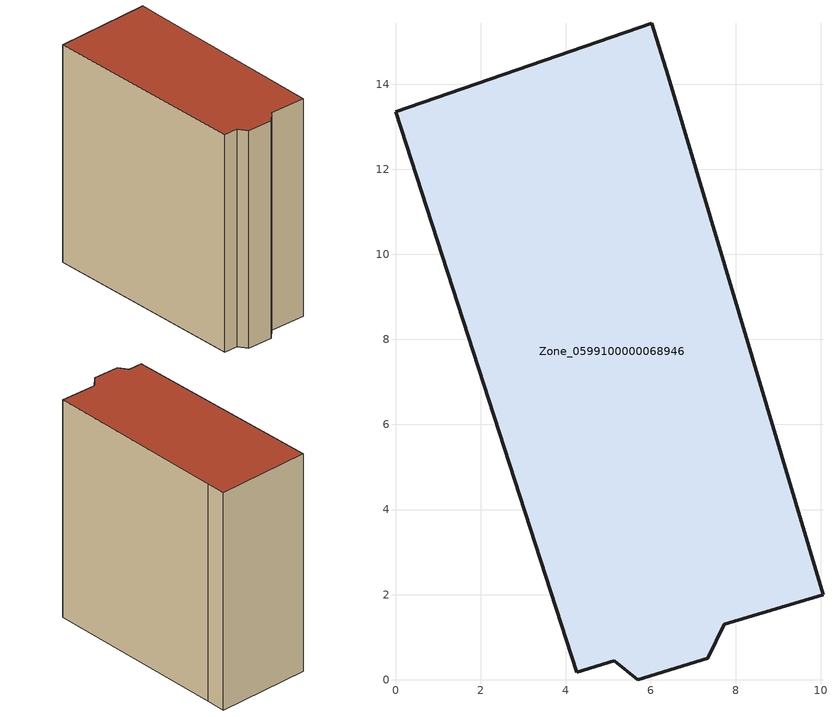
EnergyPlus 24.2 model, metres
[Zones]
Zone_0599100000068946
 floor ground (C_G): 6.41,14.19 10.05,2 7.73,1.3 7.34,0.5 5.7,0 5.14,0.45 4.26,0.17 0,13.35 6.02,15.43 z0
 wall outside (C_F): 10.05,2 6.41,14.19 6.02,15.43 0,13.35 4.26,0.17 5.14,0.45 5.7,0 7.34,0.5 7.73,1.3 10.05,2 z0:14.57
 roof outside (C_R): 6.41,14.19 6.02,15.43 0,13.35 4.26,0.17 5.14,0.45 5.7,0 7.34,0.5 7.73,1.3 10.05,2 z14.57
[BUILDING]
Pand.0599100000068946: North Axis=0; Terrain=City; Loads Convergence Tolerance Value=0.04; Temperature Convergence Tolerance Value=0.4; Solar Distribution=FullExterior; Maximum Number of Warmup Days=25; Minimum Number of Warmup Days=1
[Site:Location]
Rotterdam.The.Hague.AP_ZH_NLD Design_Conditions: Latitude=51.96; Longitude=4.45; Time Zone=1; Elevation=-4.5
[SITE:GROUNDTEMPERATURE:BUILDINGSURFACE]
18, 18, 18, 18, 18, 18, 18, 18, 18, 18, 18, 18
[MATERIAL] Thermal Absorptance=0.9; Solar Absorptance=0.7; Visible Absorptance=0.7
Name | Roughness | Thickness | Conductivity | Density | Specific Heat
G.TI.1946 | MediumSmooth | 0.15 | 1 | 540 | 1210
F.TI.1946 | Rough | 0.3 | 0.857143 | 1920 | 840
R.TI.1946 | MediumRough | 0.2 | 0.1 | 1500 | 1000
[CONSTRUCTION]
C_G: G.TI.1946
C_F: F.TI.1946
C_R: R.TI.1946
[ZONE]
Zone_0599100000068946: Type=1; Multiplier=1; Ceiling Height=Autocalculate; Volume=Autocalculate; Floor Area=autocalculate; Part of Total Floor Area=Yes
[ZONEINFILTRATION:DESIGNFLOWRATE]
Infil_Zone_0599100000068946: Zone or ZoneList or Space or SpaceList=Zone_0599100000068946; Schedule=AlwaysOn; Design Flow Rate Calculation Method=Flow/Area; Flow Rate per Floor Area=0.003; Constant Term Coefficient=1; Temperature Term Coefficient=0; Velocity Term Coefficient=0; Velocity Squared Term Coefficient=0
[HVACTEMPLATE:ZONE:IDEALLOADSAIRSYSTEM]
Zone_0599100000068946: Maximum Heating Supply Air Temperature=50; Minimum Cooling Supply Air Temperature=13; Maximum Heating Supply Air Humidity Ratio=0.0156; Minimum Cooling Supply Air Humidity Ratio=0.0077; Heating Limit=NoLimit; Cooling Limit=NoLimit; Dehumidification Control Type=ConstantSensibleHeatRatio; Cooling Sensible Heat Ratio=0.7; Dehumidification Setpoint=60; Humidification Control Type=None; Humidification Setpoint=30; Outdoor Air Method=None; Outdoor Air Flow Rate per Person=0.00944; Outdoor Air Flow Rate per Zone Floor Area=0; Outdoor Air Flow Rate per Zone=0; Demand Controlled Ventilation Type=None; Outdoor Air Economizer Type=NoEconomizer; Heat Recovery Type=None; Sensible Heat Recovery Effectiveness=0.7; Latent Heat Recovery Effectiveness=0.65
[ZONECONTROL:THERMOSTAT]
ThermostatControl_Zone_0599100000068946: Zone or ZoneList=Zone_0599100000068946; Control Type Schedule=DualSetpointControlType; Control 1=Thermostat_Zone_0599100000068946; Temperature Difference Between Cutout And Setpoint=0
[THERMOSTATSETPOINT:DUALSETPOINT]
Thermostat_Zone_0599100000068946: Heating Setpoint Temperature Schedule=HeatingSetpoint_Zone_0599100000068946; Cooling Setpoint Temperature Schedule=CoolingSetpoint_Zone_0599100000068946
[SCHEDULE:COMPACT]
HeatingSetpoint_Zone_0599100000068946: Through: 12/31, For: AllDays, Until: 24:00, 21
CoolingSetpoint_Zone_0599100000068946: Through: 12/31, For: AllDays, Until: 24:00, 24
DualSetpointControlType: Through: 12/31, For: AllDays, Until: 24:00, 4
AlwaysOn: Through: 12/31, For: AllDays, Until: 24:00, 1
